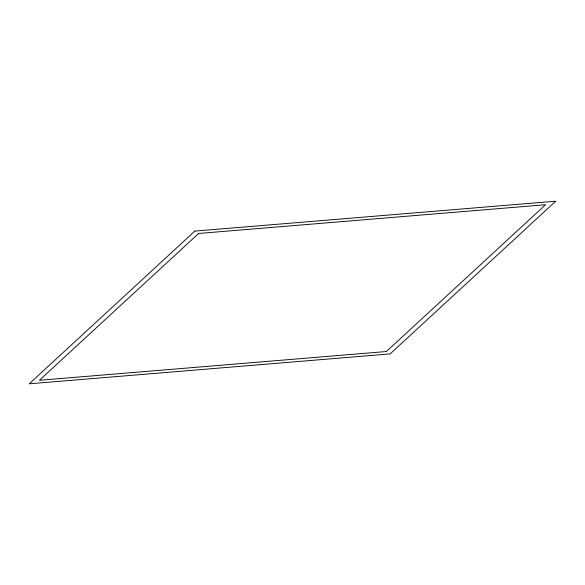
<?xml version="1.0" encoding="UTF-8"?>
<svg xmlns="http://www.w3.org/2000/svg" width="585" height="585" viewBox="0 0 585 585"><rect width="100%" height="100%" fill="white"/><g stroke="black" fill="none" stroke-linecap="round" stroke-linejoin="round"><path stroke-width="0.88" d="M194.856 231.097L29.25 383.804L390.144 353.903L555.75 201.196L194.856 231.097M198.629 233.473L39.429 380.272L386.371 351.526L545.571 204.728L198.629 233.473"/></g></svg>
